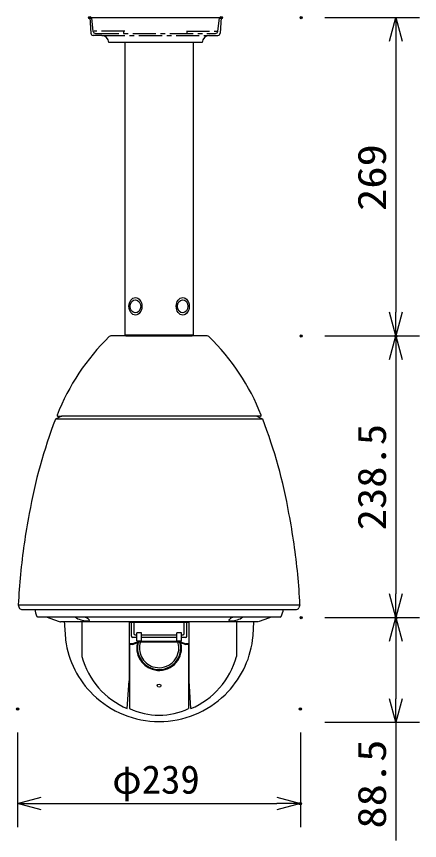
# Model space of a CAD drawing. Units: millimetres, scale not verified. Extents: x -148 to 63, y -116 to 117.
# Drawn here: x -40 to -5.9, y -2.1 to 67.6 of the extents above; entities that cross this region are included whole.
import ezdxf
from ezdxf.enums import TextEntityAlignment as Align

# ---------------------------------------------------------------- set-up
doc = ezdxf.new("R2010")
doc.units = ezdxf.units.MM
doc.header["$LTSCALE"] = 0.392256
doc.header["$PDMODE"] = 32
doc.header["$PDSIZE"] = 0.196
doc.linetypes.add('CHAIN1', pattern=[8, 5, -1, 1, -1])
for name, color, linetype in [('0-0_GAIKEI', 1, 'Continuous'), ('0-1_SUNPO', 3, 'Continuous'), ('0-2_TOUROKU', 7, 'Continuous')]:
    doc.layers.add(name, color=color, linetype=linetype)
doc.styles.add('ＭＳ ゴシック', font='')
doc.styles.get('ＭＳ ゴシック').set_extended_font_data('MS Gothic')

# ---------------------------------------------------------------- blocks, each defined once
blk = doc.blocks.new('_OPEN30')
at = {"layer": '0-1_SUNPO', "color": 7}
blk.add_line((0, 0), (-1, 0), dxfattribs=at)
blk.add_lwpolyline([(-1, 0.2679), (0, 0), (-1, -0.2679)], dxfattribs=at)

msp = doc.modelspace()

# ---------------------------------------------------------------- linework, layer by layer
at = {"layer": '0-0_GAIKEI', "color": 7}
for p, q in [((-33.7733, 67.494), (-22.6654, 67.494)), ((-33.7733, 67.494), (-33.6857, 66.1807)), ((-32.7586, 65.994), (-33.4862, 65.994)), ((-24.2802, 65.394), (-32.1586, 65.394)), ((-30.8194, 65.3935), (-30.8194, 40.6935)), ((-25.0194, 40.6935), (-25.0194, 65.394)), ((-23.8546, 40.5935), (-31.9842, 40.5935)), ((-30.7194, 40.5935), (-30.8194, 40.6935)), ((-30.7194, 40.5935), (-25.1194, 40.5935)), ((-25.0194, 40.6935), (-25.1194, 40.5935)), ((-36.1592, 33.8116), (-36.6698, 33.5621)), ((-19.1601, 33.5621), (-36.6698, 33.5621)), ((-36.4901, 33.8116), (-36.1268, 33.8116)), ((-19.6706, 33.8116), (-19.1601, 33.5621)), ((-39.8118, 17.8752), (-16.0185, 17.8752)), ((-39.8118, 17.8752), (-39.7283, 17.6149)), ((-39.5379, 17.4759), (-16.292, 17.4759)), ((-16.018, 17.8752), (-16.1015, 17.6149)), ((-17.68, 16.8272), (-38.1499, 16.8272)), ((-18.4456, 16.8255), (-18.9895, 16.6129)), ((-19.5802, 16.4257), (-36.2497, 16.4257)), ((-30.4583, 16.406), (-25.3715, 16.406)), ((-18.9895, 16.6129), (-19.5492, 16.4306))]:
    msp.add_line(p, q, dxfattribs=at)
at = {"layer": '0-0_GAIKEI'}
for p, q in [((-33.4826, 66.3318), (-33.613, 67.4905)), ((-30.8194, 40.6935), (-25.0194, 40.6935)), ((-34.4474, 16.4257), (-34.4474, 13.4899)), ((-30.4583, 16.406), (-30.4583, 14.5133)), ((-30.2587, 15.2091), (-30.2587, 16.406)), ((-30.0399, 16.406), (-30.0399, 15.4325)), ((-25.7897, 15.4325), (-25.7897, 16.406)), ((-25.5711, 15.2091), (-25.5711, 16.406)), ((-25.3715, 14.5133), (-25.3715, 16.406)), ((-21.3824, 16.4257), (-21.3824, 13.4899)), ((-29.9399, 15.3325), (-29.8096, 15.3325)), ((-29.4104, 15.5084), (-29.8096, 15.5084)), ((-29.8096, 14.8146), (-29.8096, 15.5084)), ((-29.4104, 14.8146), (-29.4104, 15.5084)), ((-29.4104, 15.3325), (-26.4189, 15.3325)), ((-26.4189, 14.8146), (-26.4189, 15.5084)), ((-26.0202, 15.5084), (-26.4189, 15.5084)), ((-26.0202, 14.8146), (-26.0202, 15.5084)), ((-26.0202, 15.3325), (-25.8897, 15.3325)), ((-30.4583, 14.8129), (-30.4583, 11.4387)), ((-29.569, 14.78), (-30.1732, 14.5609)), ((-30.1638, 14.5133), (-29.5609, 14.7319)), ((-29.8096, 15.1091), (-30.1587, 15.1091)), ((-29.8096, 14.8146), (-29.4104, 14.8146)), ((-29.569, 14.78), (-26.2599, 14.78)), ((-29.5609, 14.7319), (-26.2732, 14.7319)), ((-26.4189, 15.1091), (-29.4104, 15.1091)), ((-26.4189, 14.8146), (-26.0202, 14.8146)), ((-26.2699, 14.7327), (-25.666, 14.5133)), ((-26.2599, 14.78), (-25.6584, 14.5609)), ((-25.6711, 15.1091), (-26.0202, 15.1091)), ((-25.3715, 11.4387), (-25.3715, 14.8129)), ((-30.1732, 14.5609), (-30.4583, 14.5609)), ((-30.1638, 14.5133), (-30.4583, 14.5133)), ((-30.4077, 14.5133), (-30.4077, 9.1059)), ((-25.3715, 14.5133), (-25.666, 14.5133)), ((-25.3715, 14.5609), (-25.6584, 14.5609)), ((-25.4218, 14.5133), (-25.4218, 9.1061)), ((-30.6079, 9.0872), (-30.4583, 11.4387)), ((-25.222, 9.0872), (-25.3715, 11.4387))]:
    msp.add_line(p, q, dxfattribs=at)
at = {"layer": '0-0_GAIKEI', "linetype": 'CHAIN1'}
for p, q in [((-22.9562, 66.3318), (-22.8257, 67.4905)), ((-30.8253, 66.3405), (-33.4003, 66.3405)), ((-30.9086, 66.1542), (-30.9086, 66.3405)), ((-25.6134, 66.3405), (-23.0385, 66.3405)), ((-25.5302, 66.1542), (-25.5302, 66.3405)), ((-33.2838, 66.1542), (-23.1549, 66.1542)), ((-32.7586, 65.994), (-22.9526, 65.994))]:
    msp.add_line(p, q, dxfattribs=at)
at = {"layer": '0-0_GAIKEI', "color": 7, "linetype": 'CHAIN1'}
for p, q in [((-22.6654, 67.494), (-22.753, 66.1807)), ((-23.6802, 65.994), (-22.9526, 65.994))]:
    msp.add_line(p, q, dxfattribs=at)
at = {"layer": '0-0_GAIKEI', "color": 7}
for points in [[(-19.3398, 33.8116), (-19.703, 33.8116), (-36.1625, 33.8116)], [(-37.3843, 16.8255), (-36.8403, 16.6129), (-36.2806, 16.4306)]]:
    msp.add_lwpolyline(points, dxfattribs=at)
for centre, radius, start, end in [((-33.4862, 66.194), 0.2, 183.81627, 270), ((-22.9526, 66.194), 0.2, 270, 356.18373), ((-32.8135, 65.3391), 0.6572, 4.79218, 85.20782), ((-23.6253, 65.3391), 0.6572, 94.79218, 175.20782), ((-19.1145, 27.1151), 18.6913, 134.12854, 158.77622), ((-31.9753, 40.3732), 0.2203, 90, 134.12854), ((-23.8546, 40.3732), 0.2203, 45.87146, 90), ((-36.7154, 27.1151), 18.6913, 21.22378, 45.87146), ((3.6721, 18.0617), 43.2173, 158.98193, 169.99445), ((-36.4901, 33.863), 0.0514, 158.77622, 270), ((-19.3398, 33.863), 0.0514, 270, 21.22378), ((-59.502, 18.0617), 43.2173, 10.00555, 21.01807), ((14.9633, 15.1819), 54.844, 169.08108, 174.49878), ((-70.7931, 15.1819), 54.844, 5.50122, 10.91892), ((-0.5116, 16.3491), 39.3299, 174.03009, 177.77618), ((-55.3183, 16.3491), 39.3299, 2.22382, 5.96991), ((-39.5379, 17.6759), 0.2, 197.78294, 270), ((-35.4736, 18.0797), 3.0138, 191.55569, 203.29735), ((-20.3562, 18.0797), 3.0138, 336.70265, 348.44431), ((-16.292, 17.6759), 0.2, 270, 342.21706), ((-38.1499, 16.9272), 0.1, 203.29735, 270), ((-17.68, 16.9272), 0.1, 270, 336.70265), ((-36.2497, 16.5257), 0.1, 251.96611, 270), ((29.4066, 20.2388), 65.4448, 183.34018, 184.69337), ((-85.2365, 20.2388), 65.4448, 355.30663, 356.65982), ((-27.9452, 15.9656), 7.9475, 187.82233, 225.80421), ((-27.8846, 15.9656), 7.9475, 314.19579, 352.17767), ((-27.9253, 15.9535), 7.9527, 225.64073, 270.0746), ((-27.9046, 15.9535), 7.9527, 269.9254, 314.35927)]:
    msp.add_arc(centre, radius, start, end, dxfattribs=at)
at = {"layer": '0-0_GAIKEI'}
for centre, radius, start, end in [((-33.2838, 66.3542), 0.2, 186.42433, 270), ((-23.1549, 66.3542), 0.2, 270, 353.57567), ((-33.959, 18.2972), 1.7996, 234.76862, 267.86968), ((-34.6962, 15.4906), 1.4222, 55.13546, 70.03088), ((-21.1337, 15.4906), 1.4222, 109.96912, 124.86454), ((-21.8708, 18.2972), 1.7996, 272.13032, 305.23138), ((-33.9952, 17.2597), 0.7614, 267.69096, 277.71888), ((-33.9212, 16.6997), 0.1966, 278.26541, 294.3088), ((-34.0605, 16.4113), 0.3034, 39.77511, 54.2487), ((-33.8866, 16.6085), 0.0994, 297.74115, 314.26041), ((-33.8962, 16.5483), 0.0895, 12.53132, 39.67219), ((-33.8449, 16.5612), 0.0366, 319.1379, 10.1096), ((-21.985, 16.5612), 0.0366, 169.8904, 220.8621), ((-21.9337, 16.5483), 0.0895, 140.32781, 167.46868), ((-21.9433, 16.6085), 0.0994, 225.73959, 242.25885), ((-21.7694, 16.4113), 0.3034, 125.7513, 140.22489), ((-21.9086, 16.6997), 0.1966, 245.6912, 261.73459), ((-21.8346, 17.2597), 0.7614, 262.28112, 272.30904), ((-29.9399, 15.4325), 0.1, 180, 270), ((-25.8897, 15.4325), 0.1, 270, 0), ((-30.1587, 15.2091), 0.1, 180, 270), ((-27.9157, 14.2137), 1.8942, 166.34114, 251.92096), ((-27.9157, 14.2137), 1.8245, 164.87388, 251.92096), ((-27.9157, 14.2137), 1.6647, 161.8642, 251.92096), ((-27.9182, 14.2147), 1.669, 359.98122, 18.05269), ((-27.9182, 14.2147), 1.8288, 359.98122, 15.0616), ((-27.9182, 14.2147), 1.8986, 359.98122, 13.59933), ((-25.6711, 15.2091), 0.1, 270, 0), ((-27.9145, 14.2139), 1.8948, 251.88236, 0.00784), ((-27.9145, 14.2139), 1.8251, 251.88236, 0.00784), ((-27.9145, 14.2139), 1.6652, 251.88236, 0.00784), ((-27.9166, 15.3098), 6.7797, 195.57078, 246.61125), ((-27.9133, 15.3098), 6.7797, 293.38875, 344.42922), ((-27.915, 14.2117), 5.6818, 243.97823, 296.02745)]:
    msp.add_arc(centre, radius, start, end, dxfattribs=at)
for centre, major_axis, ratio in [((-29.9189, 43.0937), (0, 0.7461), 0.735836), ((-29.9189, 43.0937), (0.0118, 0.5493), 0.811709), ((-25.9199, 43.0937), (0, 0.7461), 0.735836), ((-25.9199, 43.0937), (-0.0118, 0.5493), 0.811709), ((-27.9149, 11.0309), (0.1579, 0), 0.827589)]:
    msp.add_ellipse(centre, major_axis=major_axis, ratio=ratio, dxfattribs=at)
at = {"layer": '0-0_GAIKEI', "color": 7}
msp.add_ellipse((-27.9147, 17.4759), major_axis=(0, -0.00924), ratio=0.985931, dxfattribs=at)
at = {"layer": '0-1_SUNPO'}
for p, q in [((-13.9107, 67.494), (-5.9107, 67.494)), ((-7.9107, 65.494), (-7.9107, 42.5935)), ((-13.9107, 40.5935), (-5.9107, 40.5935)), ((-13.9107, 40.5935), (-5.9107, 40.5935)), ((-7.9107, 38.5935), (-7.9107, 18.781)), ((-13.9107, 16.781), (-5.9107, 16.781)), ((-13.9107, 16.781), (-5.9107, 16.781)), ((-7.9107, 14.7809), (-7.9107, 9.932)), ((-13.9107, 7.932), (-5.9107, 7.932)), ((-7.9107, 7.932), (-7.9107, -2.0576)), ((-39.8687, 7.0683), (-39.8687, -0.9317)), ((-15.9687, 7.0683), (-15.9687, -0.9317)), ((-37.8687, 1.0683), (-17.9687, 1.0683))]:
    msp.add_line(p, q, dxfattribs=at)
at = {"layer": '0-1_SUNPO', "color": 7}
for p in [(-33.7734, 67.4918), (-22.6654, 67.4918)]:
    msp.add_point(p, dxfattribs=at)
at = {"layer": '0-2_TOUROKU'}
for p in [(-15.9107, 67.494), (-15.9107, 40.5935), (-7.9107, 40.5935), (-15.9107, 16.781), (-7.9107, 16.781), (-39.8687, 9.0683), (-15.9687, 9.0683), (-15.9687, 1.0683)]:
    msp.add_point(p, dxfattribs=at)

# ---------------------------------------------------------------- block references
at = {"layer": '0-1_SUNPO', "xscale": 2, "yscale": 2}
for p, rotation in [((-7.9107, 67.494), 90), ((-7.9107, 40.5935), 270), ((-7.9107, 40.5935), 90), ((-7.9107, 16.781), 270), ((-7.9107, 16.781), 90), ((-7.9107, 7.932), 270), ((-39.8687, 1.0683), 180)]:
    msp.add_blockref('_OPEN30', p, dxfattribs=dict(at, rotation=rotation))
msp.add_blockref('_OPEN30', (-15.9687, 1.0683), dxfattribs=at)

# ---------------------------------------------------------------- texts
at = {"layer": '0-1_SUNPO', "style": 'ＭＳ ゴシック'}
for s, width, p in [('269', 1.15, (-8.0203, 51.1566)), ('238.5', 1.1, (-8.0203, 24.1597)), ('88.5', 1.15, (-8.0203, -1.0494))]:
    msp.add_text(s, height=2.404, rotation=90, dxfattribs=dict(at, width=width)).set_placement(p, align=Align.BOTTOM_LEFT)
msp.add_text('φ239', height=2.404, dxfattribs=at).set_placement((-31.8721, 1.1779), align=Align.BOTTOM_LEFT)

doc.saveas('drawing.dxf')
